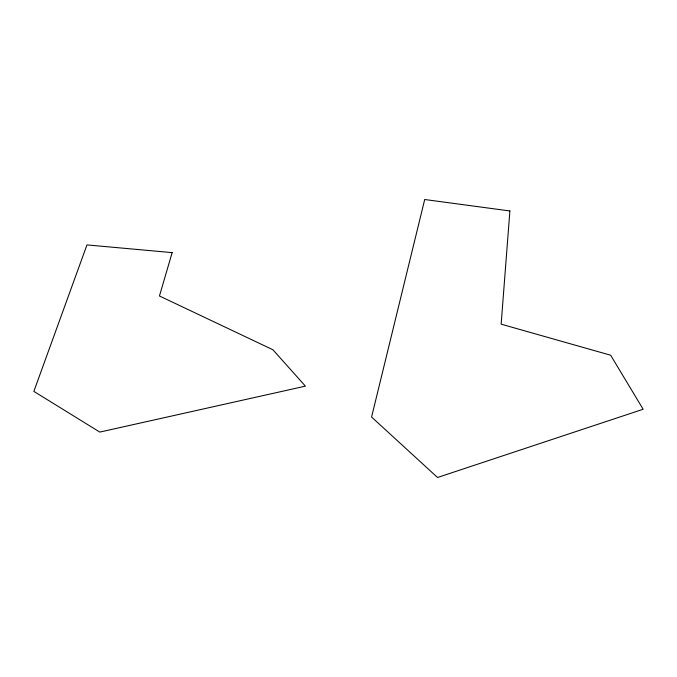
<?xml version="1.0" encoding="UTF-8"?>
<svg xmlns="http://www.w3.org/2000/svg" width="677" height="677" viewBox="0 0 677 677"><rect width="100%" height="100%" fill="white"/><g stroke="black" fill="none" stroke-linecap="round" stroke-linejoin="round"><path stroke-width="1.02" d="M509.883 210.962L501.149 324.173L610.637 355.213L643.15 409.255L437.528 477.488L371.58 417.04L424.707 199.512L509.883 210.962M172.153 252.623L159.45 295.976L272.907 349.755L305.42 386.144L99.798 432.087L33.85 391.382L86.969 244.913L172.153 252.623"/></g></svg>
